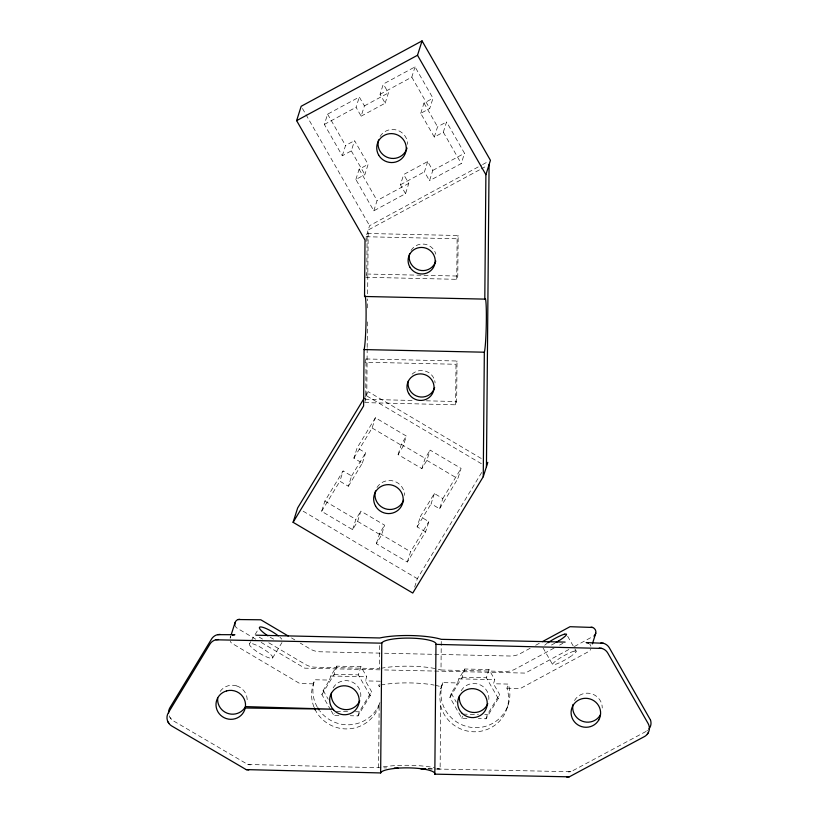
<?xml version="1.0" encoding="UTF-8"?>
<svg xmlns="http://www.w3.org/2000/svg" width="818" height="818" viewBox="0 0 818 818"><rect width="100%" height="100%" fill="white"/><g stroke="black" fill="none" stroke-linecap="round" stroke-linejoin="round"><path stroke-width="0.61" stroke-dasharray="4.09 3.07" d="M366.055 241.811L366.096 236.739L369.572 225.686L481.495 165.164M364.664 402.609L455.636 404.808L456.669 401.546L457.027 361.004L366.045 358.969L365.687 399.348L365.012 401.515M366.086 276.198L366.771 274.02L367.139 233.478L458.152 235.512L457.783 276.055L456.751 279.316L365.738 277.282M367.18 348.734L366.781 395.953L365.687 399.348L412.456 400.462M367.19 347.456L367.425 320.646M367.527 307.885L367.609 298.948M367.65 293.846L368.192 230.022L480.115 169.5M378.611 767.724L379.163 705.004L379.941 702.519M379.695 645.617L379.491 668.613L315.104 667.181A19.744 19.264 17.7 0 1 305.278 664.369L267.977 642.324M427.947 768.828L440.115 769.094L440.677 705.832L439.716 696.936L440.37 690.637L442.743 682.621L457.538 682.948L458.847 678.838L464.808 669.001L488.97 669.533L494.767 679.646L493.459 683.756L499.573 694.431L498.264 698.531L486.004 718.777L478.366 718.603M435.227 685.32A39.479 8.252 0.5 0 1 440.851 686.711L440.83 688.664L442.743 682.621A34.55 33.722 17.6 0 0 475.105 727.672A34.55 33.722 17.6 0 0 508.254 684.083L493.459 683.756M554.042 648.091L515.258 669.063A19.744 19.264 17.7 0 1 505.381 671.435L441.004 669.993L441.26 640.606M455.636 404.808L455.994 364.266L457.027 361.004M456.751 279.316L457.119 238.774L458.152 235.512M507.242 707.764L507.988 705.382M427.702 161.535L424.45 171.79L429.542 180.686L432.794 170.42L427.702 161.535L403.693 174.51L408.785 183.406L405.534 193.661L373.816 210.819L355.871 179.479L364.869 174.612L368.131 164.346L354.552 140.635L351.29 150.901L342.292 155.768L324.347 124.428L327.599 114.162L359.317 97.015L364.409 105.9L361.157 116.166L356.065 107.27L359.317 97.015M342.292 155.768L345.544 145.502L354.552 140.635M361.157 116.166L385.166 103.191L380.063 94.295L383.325 84.029L415.043 66.882L432.988 98.221L429.736 108.477L420.728 113.344L434.307 137.066L443.315 132.199L446.567 121.933L464.512 153.273L461.26 163.528L429.542 180.686M355.871 179.479L359.122 169.214L368.131 164.346M385.166 103.191L388.417 92.925L383.325 84.029M230.86 635.821L230.103 638.183A4.939 4.816 17.4 0 1 231.289 636.159M380.063 94.295L411.791 77.137L415.043 66.882M373.816 210.819L377.067 200.553L408.785 183.406M420.728 113.344L423.99 103.088L432.988 98.221M405.534 193.661L400.442 184.776L403.693 174.51M434.307 137.066L437.569 126.8L446.567 121.933M366.045 358.969L365.012 362.231L455.994 364.266M434.358 493.51L431.106 503.776L439.593 508.796L442.845 498.53L434.358 493.51L420.36 516.608L428.847 521.628L425.595 531.894L407.344 562.007L376.372 543.694L381.362 535.442L384.624 525.176L360.861 511.127L357.609 521.393L352.609 529.645L321.627 511.332L324.889 501.066L343.131 470.953L351.617 475.974L348.366 486.24L339.879 481.219L343.131 470.953M481.229 458.469L368.151 391.628L366.781 395.953L482.047 464.103M348.366 486.24L362.364 463.141L353.877 458.121L357.129 447.855L375.38 417.742L406.352 436.055L403.1 446.321L398.1 454.573L421.863 468.622L426.863 460.37L430.115 450.104L461.096 468.417L457.835 478.683L439.593 508.796M353.877 458.121L372.118 428.008L375.38 417.742M362.364 463.141L365.615 452.875L357.129 447.855M352.609 529.645L355.861 519.379L360.861 511.127M313.928 706.936A34.55 33.712 17.7 0 1 313.396 683.858L314.705 679.758L329.501 680.085L330.799 675.975L336.771 666.138L360.932 666.67L366.72 676.783L365.421 680.893L371.536 691.568L370.227 695.668L357.957 715.914L350.329 715.74M398.1 454.573L401.352 444.307L406.352 436.055M330.656 709.901L321.893 694.594L323.192 690.484L329.501 680.085M321.893 694.594L334.153 674.349L336.771 666.138M376.372 543.694L379.624 533.428L384.624 525.176M338.877 715.484L333.795 715.372L334.45 713.316M421.863 468.622L425.115 458.356L430.115 450.104M370.227 695.668L358.325 674.891L360.932 666.67M425.595 531.894L417.108 526.874L420.36 516.608M357.957 715.914L359.266 711.803L371.536 691.568M407.344 562.007L410.595 551.741L428.847 521.628M378.908 685.331L379.327 686.742L378.908 685.331L380.206 681.22L365.421 680.893M414.665 587.068L417.323 578.684L481.884 472.15M466.925 718.347L461.833 718.235L449.931 697.447L451.239 693.347L457.538 682.948M449.931 697.447L462.201 677.212L464.808 669.001M461.833 718.235L462.487 716.179M498.264 698.531L486.362 677.754L488.97 669.533M486.004 718.777L487.303 714.666L499.573 694.431M440.677 705.832A34.55 33.722 17.6 0 0 483.571 730.617A34.55 33.722 17.6 0 0 506.945 688.183L508.254 684.083M364.859 397.057L368.151 391.628M321.627 511.332L339.879 481.219M249.541 643.746L250.789 641.68M251.412 640.647L257.66 630.341M351.617 475.974L365.615 452.875M272.588 658.03A13.579 2.832 31.2 0 0 257.056 645.504A13.579 2.832 31.2 0 0 253.549 649.124A13.579 2.832 31.2 0 0 272.588 658.03L281.965 642.559M417.108 526.874L431.106 503.776M442.845 498.53L461.096 468.417M572.099 655.361L572.948 654.737M324.347 124.428L356.065 107.27M364.409 105.9L388.417 92.925M400.442 184.776L424.45 171.79M432.794 170.42L464.512 153.273M482.61 164.561L488.203 161.535M481.24 168.897L486.833 165.87M530.125 648.275L520.156 653.664A19.734 19.264 17.6 0 1 510.279 656.026L381.3 653.153M535.667 645.279L540.095 642.876M559.584 645.095L562.907 643.296M568.837 649.523L525.258 673.091L381.208 669.87M574.42 646.506L593.418 636.23M646.015 731.466L570.923 771.691L434.655 768.981M574.083 651.159L573.377 651.373A13.579 2.076 -29.6 0 0 556.649 660.341A13.579 2.076 -29.6 0 0 555.494 664.339A13.579 2.076 -29.6 0 0 572.283 655.3M568.367 771.967L570.923 771.691M366.096 236.739L457.119 238.774M366.771 274.02L457.783 276.055M380.022 653.122L320.002 651.782A19.744 19.264 17.6 0 1 310.175 648.971L300.298 643.132M379.93 669.84L304.725 668.163L261.187 642.427M334.153 674.349L358.325 674.891M462.201 677.212L486.362 677.754M330.799 675.975L366.72 676.783M458.847 678.838L494.767 679.646M313.396 683.858L299.828 683.562L231.688 643.204A4.939 4.816 17.4 0 1 230.287 641.292M440.851 686.711L441.444 686.721M506.945 688.194L520.36 688.49L588.52 651.629A4.939 4.816 17.5 0 0 590.637 649.349M336.372 711.292L350.36 711.609M355.452 711.721L359.266 711.803M463.141 714.124L478.397 714.472M484.757 714.615L487.303 714.666M169.203 715.842A9.867 9.632 17.4 0 0 170.042 717.56L171.207 719.083A9.847 9.611 17.8 0 0 173.457 720.903L247.813 764.472L386.617 767.908M428.284 768.838L433.387 768.951M426.352 400.81L456.669 401.546M247.813 764.472L250.359 764.861M401.352 444.307L425.115 458.356M372.118 428.008L403.1 446.321M426.863 460.37L457.835 478.683M324.889 501.066L355.861 519.379M379.624 533.428L410.595 551.741M357.609 521.393L381.362 535.442M303.151 511.189L417.323 578.684M291.525 637.948L294.817 639.891M259.204 637.13L262.496 639.073M255.748 639.206L237.24 628.265A4.939 4.816 17.7 0 1 235.175 625.893M170.052 717.56L171.207 719.083M411.791 77.137L429.736 108.477M443.315 132.199L461.26 163.528M423.99 103.088L437.569 126.8M351.29 150.901L364.869 174.612M327.599 114.162L345.544 145.502M359.122 169.214L377.067 200.553M302.445 108.477L369.572 225.686M567.651 636.251L574.318 647.897M574.921 648.95L576.138 651.067M542.968 647.733L552.671 664.676M451.239 693.347L456.25 702.1M323.192 690.484L328.212 699.237M331.29 710.995L333.795 715.372M412.098 374.174A13.569 13.241 17.6 0 1 434.358 379.521M434.695 380.626A13.569 13.241 17.6 0 1 435.084 382.916M411.045 250.42A13.569 13.241 17.6 0 1 435.83 254.173M377.006 487.477A14.806 14.448 17.6 0 1 404.511 495.34M380.073 136.453A14.806 14.448 17.6 0 1 407.579 144.305M379.521 703.654A34.55 33.712 17.6 0 1 352.139 724.554A34.55 33.712 17.6 0 1 319.858 711.006M317.159 706.885A34.55 33.712 17.6 0 1 314.705 679.758M379.163 705.004A34.55 33.712 17.7 0 1 349.296 728.818A34.55 33.712 17.7 0 1 315.329 710.024M380.891 685.014A39.479 8.252 0.5 0 1 434.164 685.106M574.052 651.179A13.579 2.076 -29.6 0 1 573.121 654.676M589.727 644.175A4.939 4.816 17.5 0 1 590.872 646.251M554.972 643.153A13.569 2.065 -29.8 0 1 551.475 645.003M544.676 645.249A13.569 2.065 -29.8 0 1 546.925 643.469M273.601 639.103A13.569 2.894 31.2 0 1 270.165 637.222M279.961 637.273A13.569 2.894 31.2 0 1 281.781 639.144M381.045 668.296A39.479 8.252 0.5 0 1 435.38 668.603M438.366 669.267A39.479 8.252 0.5 0 1 440.994 669.993M220.185 691.404A14.806 14.448 17.1 0 1 228.232 685.77A14.785 14.427 17.6 0 1 236.811 685.965M236.77 685.944A14.806 14.448 17.1 0 1 247.087 701.466M574.512 700.545A14.806 14.448 18.1 0 1 583.316 693.705A14.785 14.427 17.6 0 1 590.484 693.521A14.806 14.448 18.1 0 1 602.252 707.989M333.151 687.897A14.806 14.448 17.7 0 1 360.779 696.609M383.366 766.834A39.479 8.262 0.5 0 1 434.501 767.703M437.477 768.368A39.479 8.262 0.5 0 1 440.115 769.094M647.6 730.402A9.847 9.622 18.2 0 1 646.833 730.965M461.188 690.76A14.806 14.448 17.8 0 1 488.816 699.472"/><path stroke-width="1.23" d="M483.254 476.73L484.338 352.21A27.147 1.697 -88.7 0 0 486.352 320.022A27.147 1.697 -88.7 0 0 484.798 299.122L485.892 174.694L490.442 160.328L422.057 40.9L301.188 106.268L296.627 120.635L365.012 240.052L364.531 296.474A27.147 1.697 -88.7 0 1 366.086 317.384A27.147 1.697 -88.7 0 1 364.071 349.572L363.591 405.994L293.1 522.313L412.763 593.05L483.254 476.73L487.814 462.364M381.801 643.173L215.932 639.788A9.867 9.632 17.9 0 0 209.909 644.155L168.334 712.764A9.867 9.632 17.6 0 0 167.956 721.854L168.958 723.48A9.867 9.632 17.4 0 0 171.821 726.036L246.177 769.605L380.646 772.938L381.801 643.173A27.147 5.675 0.5 0 1 410.677 638.132A27.147 5.675 0.5 0 1 435.974 644.38L601.833 648.418A9.867 9.642 17.3 0 1 607.774 653.05L648.112 723.49A9.877 9.632 17.5 0 1 648.337 732.591L647.304 734.175A9.847 9.611 17.2 0 1 644.39 736.599L569.287 776.824L434.818 774.155A27.147 5.675 0.5 0 0 420.656 768.664L418.018 768.378A27.147 5.675 0.5 0 0 400.851 767.99L394.256 768.071M434.818 774.155L435.974 644.38M486.444 466.7L489.072 164.653M226.606 690.913A14.806 14.438 17 0 0 226.361 718.603A14.806 14.458 17.7 0 0 245.236 707.999L245.461 706.599A14.806 14.448 18.1 0 0 239.081 692.999A14.806 14.458 17.7 0 0 226.627 690.883M231.228 634.635L235.001 622.784M296.627 120.635L417.507 55.266L422.057 40.9M293.1 522.313L297.66 507.947L364.204 398.151M592.396 643.858L595.78 633.204M647.304 734.175L648.337 732.591M648.93 729.043L649.962 727.458A9.877 9.632 19.1 0 0 650.535 720.157M558.387 641.107L557.262 641.782A13.579 2.014 -29.6 0 1 556.107 642.437M542.314 641.68L570.023 626.7L592.621 627.457A4.939 4.816 17.6 0 1 595.156 634.635M564.379 634.216L563.674 634.431A13.558 2.004 -29.8 0 0 561.056 635.443A13.579 2.014 -29.6 0 0 547.845 642.825M234.94 625.136A4.939 4.816 17.7 0 1 236.78 620.249A4.939 4.816 17.1 0 1 238.202 619.543L260.809 619.788L288.233 636.005M168.62 713.061A9.867 9.632 17.4 0 1 169.97 707.631L211.545 639.022A9.877 9.632 18.2 0 1 217.568 634.656L234.889 634.717A4.939 4.816 17.4 0 0 232.568 635.238M238.202 619.543L239.786 619.318M217.568 634.656L220.114 634.39M215.932 639.788L218.488 639.523M566.741 777.1L569.287 776.824M245.236 707.999L332.926 709.196L245.461 706.599M364.531 296.474L484.798 299.122M364.071 349.572L484.338 352.21M425.513 768.777L420.646 768.664L425.738 768.777M255.911 635.187L379.767 637.958A39.479 8.252 0.5 0 1 441.27 639.328L565.126 642.099M650.525 720.096L609.4 647.917A9.867 9.632 18 0 0 603.459 643.285L586.138 642.57A4.939 4.826 17.4 0 1 588.459 643.193M600.913 642.897L603.459 643.285M599.287 648.03L601.833 648.418M246.177 769.605L248.723 769.994M591.036 627.171L592.621 627.457M167.956 721.854L168.958 723.48M417.507 55.266L485.892 174.694M434.634 387.497A13.569 13.241 17.6 0 1 418.54 396.669A13.569 13.241 17.6 0 1 408.274 381.168M407.037 148.048A14.806 14.448 17.6 0 1 388.857 157.884A14.806 14.448 17.6 0 1 378.56 139.909M435.769 261.044A13.569 13.241 17.6 0 1 419.092 270.063A13.569 13.241 17.6 0 1 409.665 253.59M403.571 500.268A14.806 14.448 17.6 0 1 385.166 508.714A14.806 14.448 17.6 0 1 375.493 490.943M594.666 635.259A4.939 4.816 17.6 0 1 594.083 635.801M564.287 634.287A13.579 2.014 -29.6 0 1 563.275 637.784L562.406 638.429A13.558 2.004 -29.8 0 1 558.336 641.097M267.895 635.811A13.569 2.894 31.2 0 1 260.635 626.936A13.569 2.894 31.2 0 1 278.304 635.872M245.369 706.834A14.806 14.448 17.1 0 1 217.711 697.969M600.453 714.779A14.806 14.448 18.1 0 1 573.009 704.513M319.122 710.014A34.55 33.712 17.6 0 1 317.773 707.959M315.329 710.024A34.55 33.712 17.7 0 1 314.357 707.979M380.646 772.938A27.147 5.675 0.5 0 1 398.08 768.153M359.746 700.781A14.806 14.448 17.7 0 1 331.433 692.866M487.784 703.644A14.806 14.448 17.8 0 1 459.471 695.729M378.642 155.042A14.806 14.448 17.6 0 0 404.225 155.614A14.806 14.448 17.6 0 0 391.628 133.61A14.806 14.448 17.6 0 0 378.642 155.042M375.574 506.066A14.806 14.448 17.6 0 0 401.157 506.639A14.806 14.448 17.6 0 0 388.56 484.634A14.806 14.448 17.6 0 0 375.574 506.066M409.849 267.077A13.569 13.241 17.6 0 0 433.315 267.609A13.569 13.241 17.6 0 0 421.761 247.435A13.569 13.241 17.6 0 0 409.849 267.077M408.724 393.53A13.569 13.241 17.6 0 0 432.18 394.061A13.569 13.241 17.6 0 0 420.626 373.887A13.569 13.241 17.6 0 0 408.724 393.53M598.807 719.901A14.806 14.448 17.1 0 0 590.259 699.032A14.785 14.427 17.6 0 0 581.68 698.838A14.806 14.458 17.9 0 0 574.348 721.721A14.806 14.458 17.9 0 0 598.817 719.912M461.597 712.785A14.806 14.448 17.6 0 0 486.567 707.642A14.806 14.448 17.6 0 0 469.235 688.95A14.806 14.448 17.6 0 0 461.597 712.785M333.56 709.922A14.806 14.448 17.7 0 0 358.529 704.779A14.806 14.448 17.7 0 0 341.198 686.087A14.806 14.448 17.7 0 0 333.56 709.922"/></g></svg>
